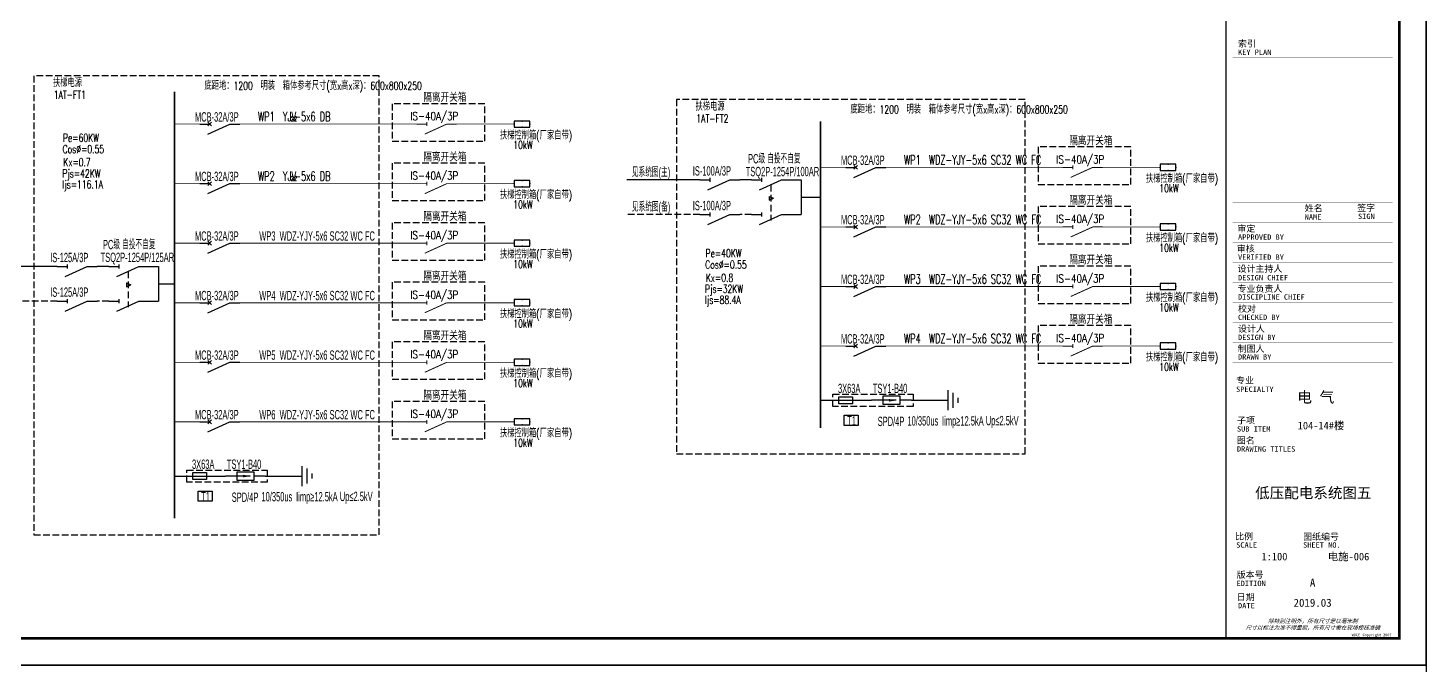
# Model space of a CAD drawing. Extents: x -118086 to 144314, y -110039 to 305761.
# Drawn here: x 58763 to 111184, y -50639 to -26758 of the extents above; entities that cross this region are included whole.
import ezdxf
from ezdxf.enums import TextEntityAlignment as Align

# ---------------------------------------------------------------- set-up
doc = ezdxf.new("R2010")
doc.units = 0
doc.header["$LTSCALE"] = 1000
for name, pattern in [('CONTINOUS', [0]), ('DASH', [0.35, 0.25, -0.1]), ('HIDDEN', [0.375, 0.25, -0.125])]:
    doc.linetypes.add(name, pattern=pattern)
doc.layers.get('0').update_dxf_attribs({"linetype": 'CONTINUOUS'})
doc.layers.get('Defpoints').update_dxf_attribs({"linetype": 'CONTINUOUS'})
for name, color, linetype in [('DIM-箱柜', 3, 'CONTINUOUS'), ('DOTLN', 2, 'DASH'), ('DQ', 7, 'CONTINOUS'), ('EL-1', 4, 'DASH'), ('ELEMENT', 3, 'CONTINUOUS'), ('EQUIP-箱柜', 3, 'CONTINUOUS'), ('SHEET_LINE', 6, 'CONTINUOUS'), ('SIG_TEXT', 7, 'CONTINUOUS'), ('TEL_TEXT', 3, 'CONTINUOUS'), ('TEL_TITLE', 7, 'CONTINUOUS'), ('WIRE-照明', 1, 'CONTINUOUS'), ('字', 7, 'CONTINUOUS')]:
    doc.layers.add(name, color=color, linetype=linetype)
doc.layers.add('内审要求修改2.10', color=6, linetype='CONTINUOUS', plot=False)
doc.layers.get('内审要求修改2.10').off()
doc.styles.add('_COMPLEX', font='ros.shx', dxfattribs={"width": 0.6, "bigfont": 'jd.shx'})
doc.styles.add('_TCH_LABEL', font='COMPLEX', dxfattribs={"bigfont": 'GBCBIG'})
doc.styles.add('_TEL_DIM', font='ROMANS2', dxfattribs={"width": 0.8, "height": 3.5, "bigfont": 'HZDF2'})
doc.styles.add('B', font='ros.shx', dxfattribs={"width": 0.8, "bigfont": 'jd.shx'})
doc.styles.add('DIM_FONT', font='ROMANS', dxfattribs={"bigfont": 'HZTXT'})
doc.styles.add('HZTXT', font='romans.shx', dxfattribs={"bigfont": 'hztxt.shx'})
doc.styles.get("Standard").update_dxf_attribs({"font": 'GBENOR', "bigfont": 'GBCBIG'})
doc.styles.add('华文细黑', font='STXIHEI.TTF')
doc.styles.add('图签信息$0$hwxh', font='STXIHEI.TTF')
doc.styles.add('图签信息$0$华文细黑', font='STXIHEI.TTF', dxfattribs={"height": 10})

# ---------------------------------------------------------------- blocks, each defined once
blk = doc.blocks.new('SADF AGF AERG AER GER')
at = {"layer": 'DIM-箱柜'}
blk.add_lwpolyline([(-462150, -1228514), (-378050, -1228514), (-378050, -1287914), (-462150, -1287914)], close=True, dxfattribs=at)
blk = doc.blocks.new('A$C6873132B')
at = {"layer": 'DIM-箱柜'}
blk.add_blockref('SADF AGF AERG AER GER', (378050, 1287914), dxfattribs=at)
blk = doc.blocks.new('$equip$00001413')
for p, q in [((0.75, 0.6), (-0.75, 0.6)), ((-0.75, 0.6), (-0.75, 0)), ((-0.75, 0), (0.75, 0)), ((0.75, 0), (0.75, 0.6))]:
    blk.add_line(p, q)
for p in [(-0.75, 0.3), (0, 0.6), (0, 0), (0.75, 0.3)]:
    blk.add_point(p)
at = {"style": '_TCH_LABEL', "flags": 9}
blk.add_attdef('A', (0, 0), '', height=0.00002, dxfattribs=at)
blk = doc.blocks.new('$element$00000519')
at = {"const_width": 0.0233}
for points in [[(0, 0), (0, -0.25)], [(0, -1), (0, -0.75), (-0.25, -0.2)], [(-0.05, -0.25), (0.05, -0.25)]]:
    blk.add_lwpolyline(points, dxfattribs=at)
at = {"flags": 9}
blk.add_attdef('S', (0, 0), '', height=0.00000667, dxfattribs=at)
blk = doc.blocks.new('M_M8')
for p, q in [((-0.25, -0.2), (0, -0.75)), ((0.05, -0.25), (-0.05, -0.25))]:
    blk.add_line(p, q)
for points in [[(0, 0), (0, -0.25)], [(0, -0.75), (0, -1)]]:
    blk.add_lwpolyline(points)
at = {"style": 'DIM_FONT', "width": 0.8, "flags": 9}
blk.add_attdef('S', (0.25, -0.5), '', height=0.2, dxfattribs=at)
blk = doc.blocks.new('M_M7')
for p, q in [((-0.25, -0.2), (0, -0.75)), ((-0.047, -0.297), (0.047, -0.203)), ((-0.047, -0.203), (0.047, -0.297))]:
    blk.add_line(p, q)
for points in [[(0, 0), (0, -0.25)], [(0, -0.75), (0, -1)]]:
    blk.add_lwpolyline(points)
at = {"width": 0.8, "flags": 9}
blk.add_attdef('S', (0.25, -0.5), '', height=0.2, dxfattribs=at)
blk = doc.blocks.new('M_M24')
for p, q in [((-0.25, -0.375), (0.25, -0.375)), ((-0.1875, -0.5), (0.1875, -0.5)), ((-0.0625, -0.625), (0.0625, -0.625))]:
    blk.add_line(p, q)
blk.add_lwpolyline([(0, 0), (0, -0.375)])
at = {"width": 0.8, "flags": 9}
blk.add_attdef('S', (0.25, -0.5), '', height=0.2, dxfattribs=at)
blk = doc.blocks.new('M_M17')
for p, q in [((-0.1, -0.717), (-0.1, -0.283)), ((-0.1, -0.283), (0.1, -0.283)), ((0.1, -0.283), (0.1, -0.717)), ((0, -0.383), (0, -0.717)), ((0.1, -0.717), (-0.1, -0.717))]:
    blk.add_line(p, q)
for points in [[(0, 0), (0, -0.283)], [(0, -0.717), (0, -1)]]:
    blk.add_lwpolyline(points)
for points in [[(-0.033, -0.567), (0.033, -0.567), (0, -0.367), (0.033, -0.567)], [(0.033, -0.567), (0, -0.367), (-0.033, -0.567), (0.033, -0.567)], [(0, -0.367), (-0.033, -0.567), (0.033, -0.567), (0, -0.367)]]:
    blk.add_solid(points)
at = {"width": 0.8, "flags": 9}
blk.add_attdef('S', (0.25, -0.5), '', height=0.2, dxfattribs=at)
blk = doc.blocks.new('T1')
at = {"layer": 'DOTLN', "linetype": 'DASH', "elevation": -4260}
blk.add_lwpolyline([(42028, 231032), (45043, 231032), (45043, 230576), (42028, 230576)], close=True, dxfattribs=at)
at = {"layer": 'ELEMENT', "elevation": -4260}
blk.add_lwpolyline([(42254, 230674), (42254, 230934), (42764, 230934), (42764, 230674)], close=True, dxfattribs=at)
at = {"layer": 'TEL_TEXT', "ltscale": 2}
blk.add_lwpolyline([(42449, 230241), (42983, 230241), (42983, 229865), (42449, 229865)], close=True, dxfattribs=at)
at = {"layer": 'WIRE-照明'}
for p, q in [((41567, 230804), (42330, 230804)), ((42330, 230804), (43480, 230804)), ((44980, 230804), (45793, 230804))]:
    blk.add_line(p, q, dxfattribs=at)
at = {"layer": 'ELEMENT', "yscale": 1500, "zscale": 1500}
for name, p, xscale, rotation in [('M_M17', (44980, 230804), -1500, 270), ('M_M24', (45793, 230804), 1500, 90)]:
    blk.add_blockref(name, p, dxfattribs=dict(at, xscale=xscale, rotation=rotation))
at = {"layer": 'TEL_TEXT', "ltscale": 2, "style": '_COMPLEX'}
for s, width, p in [('3X63A      TSY1-B40', 0.5, (42222, 231075)), ('T1', 0.6, (42570, 229861)), ('SPD/4P', 0.6, (43710, 229838)), ('10/350us', 0.6, (44826, 229857)), ('Iimp≥12.5kA', 0.6, (46125, 229858)), ('Up≤2.5kV', 0.6, (47764, 229868))]:
    blk.add_text(s, height=350, dxfattribs=dict(at, width=width)).set_placement(p)
blk = doc.blocks.new('图签信息$0$WDCE Copyright200X')
at = {"const_width": 0.016}
blk.add_lwpolyline([(-10.6, 1.26, 1), (-11.4, 1.26, 1)], format="xyb", close=True, dxfattribs=at)
at = {"style": '图签信息$0$华文细黑'}
for s, p in [('WDCE ', (-11.46, 0.5)), ('     Copyright ', (-3.51, 0.5))]:
    blk.add_text(s, height=1, dxfattribs=at).set_placement(p, align=Align.BOTTOM_RIGHT)
blk.add_text('c', height=0.6, dxfattribs=at).set_placement((-11.04, 1.35), align=Align.MIDDLE_CENTER)
blk.add_attdef('200X', text='', height=1, dxfattribs=at).set_placement((-0.45, 0.5), align=Align.BOTTOM_RIGHT)
blk = doc.blocks.new('图签信息$0$logo2')
h = blk.add_hatch(color=7)
h.paths.add_polyline_path([(19.02, -7.36), (15.84, -7.36), (15.84, -3.97), (18.97, -3.97), (18.97, -4.24), (16.46, -4.24), (16.46, -5.45), (18.81, -5.45), (18.81, -5.69), (16.47, -5.69), (16.47, -7.12), (19.02, -7.12)])
edge = h.paths.add_edge_path()
edge.add_spline(control_points=[(15.26, -4.21), (15.26, -4.21), (15.13, -4.65), (15.13, -4.65), (15.13, -4.65), (14.62, -4.1), (13.73, -4.1), (13.04, -4.1), (12.07, -4.54), (12.08, -5.62), (12.08, -6.49), (12.77, -7.16), (13.73, -7.17), (14.66, -7.17), (15.23, -6.68), (15.23, -6.68), (15.23, -6.68), (15.16, -7.11), (15.16, -7.11), (13.63, -7.7), (11.42, -7.29), (11.41, -5.64), (11.4, -3.72), (14.16, -3.66), (15.26, -4.21)], knot_values=[0, 0, 0, 0, 1, 1, 1, 2, 2, 2, 3, 3, 3, 4, 4, 4, 5, 5, 5, 6, 6, 6, 7, 7, 7, 8, 8, 8, 8], degree=3, periodic=0)
edge = h.paths.add_edge_path(flags=16)
edge.add_spline(control_points=[(10.23, -5.57), (10.23, -5.16), (10.12, -4.83), (9.9, -4.58), (9.63, -4.27), (9.23, -4.12), (8.69, -4.12), (8.69, -4.12), (7.64, -4.12), (7.64, -4.12), (7.64, -4.12), (7.64, -7.1), (7.64, -7.1), (7.64, -7.1), (8.66, -7.1), (8.66, -7.1), (9.13, -7.1), (9.52, -6.93), (9.82, -6.6), (10.09, -6.31), (10.23, -5.96), (10.23, -5.57)], knot_values=[0, 0, 0, 0, 1, 1, 1, 2, 2, 2, 3, 3, 3, 4, 4, 4, 5, 5, 5, 6, 6, 6, 7, 7, 7, 7], degree=3, periodic=0)
edge = h.paths.add_edge_path()
edge.add_spline(control_points=[(10.92, -5.51), (10.92, -5.96), (10.72, -6.37), (10.34, -6.72), (9.92, -7.1), (9.41, -7.29), (8.82, -7.29), (8.82, -7.29), (7.03, -7.29), (7.03, -7.29), (7.03, -7.29), (7.03, -3.92), (7.03, -3.92), (7.03, -3.92), (9.1, -3.92), (9.1, -3.92), (9.59, -3.92), (10.01, -4.06), (10.36, -4.34), (10.73, -4.64), (10.92, -5.03), (10.92, -5.51)], knot_values=[0, 0, 0, 0, 1, 1, 1, 2, 2, 2, 3, 3, 3, 4, 4, 4, 5, 5, 5, 6, 6, 6, 7, 7, 7, 7], degree=3, periodic=0)
at = {"lineweight": 0}
blk.add_lwpolyline([(19.02, -7.36), (15.84, -7.36), (15.84, -3.97), (18.97, -3.97), (18.97, -4.24), (16.46, -4.24), (16.46, -5.45), (18.81, -5.45), (18.81, -5.69), (16.47, -5.69), (16.47, -7.12), (19.02, -7.12), (19.02, -7.36)], dxfattribs=at)
for points, knots in [([(15.26, -4.21), (15.26, -4.21), (15.13, -4.65), (15.13, -4.65), (15.13, -4.65), (14.62, -4.1), (13.73, -4.1), (13.04, -4.1), (12.07, -4.54), (12.08, -5.62), (12.08, -6.49), (12.77, -7.16), (13.73, -7.17), (14.66, -7.17), (15.23, -6.68), (15.23, -6.68), (15.23, -6.68), (15.16, -7.11), (15.16, -7.11), (13.63, -7.7), (11.42, -7.29), (11.41, -5.64), (11.4, -3.72), (14.16, -3.66), (15.26, -4.21)], [0, 0, 0, 0, 1, 1, 1, 2, 2, 2, 3, 3, 3, 4, 4, 4, 5, 5, 5, 6, 6, 6, 7, 7, 7, 8, 8, 8, 8]), ([(10.92, -5.51), (10.92, -5.96), (10.72, -6.37), (10.34, -6.72), (9.92, -7.1), (9.41, -7.29), (8.82, -7.29), (8.82, -7.29), (7.03, -7.29), (7.03, -7.29), (7.03, -7.29), (7.03, -3.92), (7.03, -3.92), (7.03, -3.92), (9.1, -3.92), (9.1, -3.92), (9.59, -3.92), (10.01, -4.06), (10.36, -4.34), (10.73, -4.64), (10.92, -5.03), (10.92, -5.51)], [0, 0, 0, 0, 1, 1, 1, 2, 2, 2, 3, 3, 3, 4, 4, 4, 5, 5, 5, 6, 6, 6, 7, 7, 7, 7]), ([(10.23, -5.57), (10.23, -5.16), (10.12, -4.83), (9.9, -4.58), (9.63, -4.27), (9.23, -4.12), (8.69, -4.12), (8.69, -4.12), (7.64, -4.12), (7.64, -4.12), (7.64, -4.12), (7.64, -7.1), (7.64, -7.1), (7.64, -7.1), (8.66, -7.1), (8.66, -7.1), (9.13, -7.1), (9.52, -6.93), (9.82, -6.6), (10.09, -6.31), (10.23, -5.96), (10.23, -5.57)], [0, 0, 0, 0, 1, 1, 1, 2, 2, 2, 3, 3, 3, 4, 4, 4, 5, 5, 5, 6, 6, 6, 7, 7, 7, 7])]:
    blk.add_open_spline(points, degree=3, knots=knots, dxfattribs=at)
blk = doc.blocks.new('图签信息$0$logo1')
h = blk.add_hatch(color=8)
edge = h.paths.add_edge_path()
edge.add_spline(control_points=[(3.86, -5.21), (3.63, -5.88), (3.39, -6.56), (3.39, -6.56), (3.39, -6.56), (2.5, -3.91), (2.5, -3.91), (2.5, -3.91), (1.8, -3.91), (1.69, -3.91), (2.02, -4.39), (2.95, -7.27), (2.95, -7.27), (2.95, -7.27), (3.44, -7.27), (3.44, -7.27), (3.44, -7.27), (4.03, -5.66), (4.03, -5.66), (4.03, -5.66), (3.86, -5.21), (3.86, -5.21)], knot_values=[0, 0, 0, 0, 1, 1, 1, 2, 2, 2, 3, 3, 3, 4, 4, 4, 5, 5, 5, 6, 6, 6, 7, 7, 7, 7], degree=3, periodic=0)
h = blk.add_hatch(color=7)
edge = h.paths.add_edge_path()
edge.add_spline(control_points=[(6.04, -3.91), (6.09, -4.1), (5.2, -6.56), (5.2, -6.56), (5.2, -6.56), (4.3, -3.91), (4.3, -3.91), (4.3, -3.91), (3.6, -3.91), (3.49, -3.91), (3.82, -4.39), (4.75, -7.27), (4.75, -7.27), (4.75, -7.27), (5.24, -7.27), (5.24, -7.27), (5.24, -7.27), (6.33, -4.3), (6.33, -4.3), (6.33, -4.3), (6.48, -3.91), (6.48, -3.91), (6.48, -3.91), (6.21, -3.91), (6.04, -3.91)], knot_values=[0, 0, 0, 0, 1, 1, 1, 2, 2, 2, 3, 3, 3, 4, 4, 4, 5, 5, 5, 6, 6, 6, 7, 7, 7, 8, 8, 8, 8], degree=3, periodic=0)
at = {"color": 8, "lineweight": 0}
blk.add_open_spline([(3.86, -5.21), (3.63, -5.88), (3.39, -6.56), (3.39, -6.56), (3.39, -6.56), (2.5, -3.91), (2.5, -3.91), (2.5, -3.91), (1.8, -3.91), (1.69, -3.91), (2.02, -4.39), (2.95, -7.27), (2.95, -7.27), (2.95, -7.27), (3.44, -7.27), (3.44, -7.27), (3.44, -7.27), (4.03, -5.66), (4.03, -5.66), (4.03, -5.66), (3.86, -5.21), (3.86, -5.21)], degree=3, knots=[0, 0, 0, 0, 1, 1, 1, 2, 2, 2, 3, 3, 3, 4, 4, 4, 5, 5, 5, 6, 6, 6, 7, 7, 7, 7], dxfattribs=at)
at = {"lineweight": 0}
blk.add_open_spline([(6.04, -3.91), (6.09, -4.1), (5.2, -6.56), (5.2, -6.56), (5.2, -6.56), (4.3, -3.91), (4.3, -3.91), (4.3, -3.91), (3.6, -3.91), (3.49, -3.91), (3.82, -4.39), (4.75, -7.27), (4.75, -7.27), (4.75, -7.27), (5.24, -7.27), (5.24, -7.27), (5.24, -7.27), (6.33, -4.3), (6.33, -4.3), (6.33, -4.3), (6.48, -3.91), (6.48, -3.91), (6.48, -3.91), (6.21, -3.91), (6.04, -3.91)], degree=3, knots=[0, 0, 0, 0, 1, 1, 1, 2, 2, 2, 3, 3, 3, 4, 4, 4, 5, 5, 5, 6, 6, 6, 7, 7, 7, 8, 8, 8, 8], dxfattribs=at)
blk.add_blockref('图签信息$0$logo2', (0, 0))
blk = doc.blocks.new('图签信息$0$时间-logo')
at = {"layer": 'Defpoints', "lineweight": 0}
blk.add_lwpolyline([(0, -23.46), (-21.17, -23.46), (-21.17, 0), (0, 0), (0, -23.46)], dxfattribs=at)
blk.add_blockref('图签信息$0$logo1', (-20.97, 0))
at = {"style": '图签信息$0$hwxh'}
for s, height, p in [('华通设计顾问工程有限公司 ', 1.15, (-19.73, -9.05)), ('WALTON DESIGN & CONSULTING ENGINEERING CO., LTD.', 0.5, (-19.5, -10.1)), ('Address: Building No.3 C-Park, No.135 Xizhimen South Street, ', 0.47, (-19.48, -12.83)), ('地址:北京市西城区西直门南小街135号西派国际3号楼 100035', 0.5, (-19.48, -11.94)), ('电话 Tel：                        （8610）83957395 ', 0.5, (-19.56, -14.91)), ('Xicheng District, Beijing 100035, China ', 0.47, (-16.69, -13.72)), ('传真 Fax：                      （8610）83957590 ', 0.5, (-19.48, -15.8)), ('主页 Web：                      www.WDCE.com ', 0.5, (-19.48, -16.69)), ('资质号 Licence No.：    建筑甲级 A111010265 ', 0.5, (-19.48, -18.47)), ('邮件 E-mail：                    office@WDCE.com ', 0.5, (-19.48, -17.58)), ('   规划甲级 101195', 0.5, (-12.6, -19.36))]:
    blk.add_text(s, height=height, dxfattribs=at).set_placement(p)
blk = doc.blocks.new('图签信息')
at = {"const_width": 0.5}
for points in [[(-65, 574), (-65, 500.5), (0, 500.5), (0, 574)], [(-65, 0), (0, 0), (0, 500.5), (-65, 500.5)]]:
    blk.add_lwpolyline(points, close=True, dxfattribs=at)
at = {"const_width": 0.05}
for points in [[(-65, 566.5), (0, 566.5)], [(-39.14, 566.5), (-39.14, 500.5)], [(-19.1, 566.5), (-19.1, 500.5)], [(-65, 560.5), (0, 560.5)], [(-65, 554.5), (0, 554.5)], [(-65, 548.5), (0, 548.5)], [(-65, 542.5), (0, 542.5)], [(-65, 536.5), (0, 536.5)], [(-65, 530.5), (0, 530.5)], [(-65, 524.5), (0, 524.5)], [(-65, 518.5), (0, 518.5)], [(-65, 512.5), (0, 512.5)], [(-65, 512.5), (0, 512.5)], [(-65, 506.5), (0, 506.5)], [(-65, 500.5), (0, 500.5)], [(-62.5, 450.87), (-2.5, 450.87)], [(-62.5, 440.87), (-2.5, 440.87)], [(-2.5, 407.85), (-2.5, 436.12), (-62.5, 436.12), (-62.5, 407.85)], [(-62.5, 407.85), (-2.5, 407.85)], [(-62.5, 404.92), (-62.5, 227.83)], [(-62.5, 404.92), (-2.5, 404.92)], [(-62.5, 227.83), (-2.5, 227.83), (-2.5, 404.92)], [(-57.5, 338.36), (-7.5, 338.36)], [(-57.5, 288.83), (-7.5, 288.83)], [(-57.5, 234.85), (-7.5, 234.85)], [(-62.5, 227.83), (-2.5, 227.83)], [(-62.5, 217.74), (-2.5, 217.74)], [(-62.5, 103.26), (-2.5, 103.26), (-2.5, 163.26), (-62.5, 163.26), (-62.5, 103.26)], [(-37.5, 163.26), (-37.5, 103.26)], [(-20, 163.26), (-20, 103.26)], [(-62.5, 155.76), (-2.5, 155.76)], [(-62.5, 148.26), (-2.5, 148.26)], [(-62.5, 140.76), (-2.5, 140.76)], [(-62.5, 133.26), (-2.5, 133.26)], [(-62.5, 125.76), (-2.5, 125.76)], [(-62.5, 118.26), (-2.5, 118.26)], [(-62.5, 110.76), (-2.5, 110.76)], [(-62.5, 98.5), (-2.5, 98.5), (-2.5, 10), (-62.5, 10), (-62.5, 98.5)], [(-62.5, 83.5), (-2.5, 83.5)], [(-62.5, 76), (-2.5, 76)], [(-62.5, 40), (-2.5, 40)], [(-37.5, 40), (-37.5, 26)], [(-62.5, 26), (-2.5, 26)], [(-62.5, 18), (-2.5, 18)]]:
    blk.add_lwpolyline(points, dxfattribs=at)
at = {"ltscale": 0.001, "xscale": 2.834689937531525, "yscale": 2.834689937531525, "zscale": 2.834689937531525}
blk.add_blockref('图签信息$0$时间-logo', (-2.5, 404.92), dxfattribs=at)
blk.add_blockref('图签信息$0$WDCE Copyright200X', (-2.5, 0)).add_auto_attribs({'200X': '2007'})
at = {"style": '图签信息$0$华文细黑'}
for s, height, p in [('会签栏', 2.4, (-32.5, 573)), ('COUNTERSIGN', 2, (-32.5, 569.6))]:
    blk.add_text(s, height=height, dxfattribs=at).set_placement(p, align=Align.TOP_CENTER)
for s, height, p in [('签字', 2.4, (-37.22, 564.63)), ('SIGN', 2, (-30.32, 563.88)), ('日期', 2.4, (-17.79, 564.58)), ('DATE', 2, (-10.96, 563.7)), ('总图', 2.4, (-63, 559.5)), ('建筑', 2.4, (-63, 553.5)), ('结构', 2.4, (-63, 547.5)), ('给排水', 2.4, (-63, 541.5)), ('暖通', 2.4, (-63, 535.5)), ('电气', 2.4, (-63, 529.5)), ('景观', 2.4, (-63, 523.5)), ('室内', 2.4, (-63, 517.5)), ('方案', 2.4, (-63, 511.5)), ('绿色', 2.4, (-63, 505.5)), ('项目名称', 2.4, (-60.5, 498)), ('PROJECT NAME', 2, (-60.5, 494.08)), ('设计号', 2.4, (-60.54, 457.48)), ('PROJECT NO.', 2, (-60.5, 453.97)), ('阶段', 2.4, (-60.5, 447.47)), ('STAGE', 2, (-60.5, 443.97)), ('委托方', 2, (-60.9, 434.86)), ('CLIENT', 2, (-60.9, 431.86)), ('设计方', 2, (-60.5, 403.83)), ('DESIGNER', 2, (-60.5, 400.83)), ('KEY PLAN', 2, (-60.5, 220.74)), ('索引', 2.4, (-60.5, 224.14)), ('姓名', 2.4, (-35.5, 162.47)), ('签字', 2.4, (-15.81, 162.57)), ('NAME', 2, (-35.5, 158.96)), ('SIGN', 2, (-15.5, 159.2)), ('审定', 2.4, (-60.73, 154.81)), ('审核', 2.4, (-60.95, 147.29)), ('APPROVED BY', 2, (-60.5, 151.44)), ('VERIFIED BY', 2, (-60.5, 143.91)), ('设计主持人', 2.4, (-60.68, 139.76)), ('专业负责人', 2.4, (-60.67, 132.26)), ('DESIGN CHIEF', 2, (-60.5, 136.19)), ('DISCIPLINE CHIEF', 2, (-60.5, 128.98)), ('校对', 2.4, (-60.5, 124.76)), ('CHECKED BY', 2, (-60.5, 121.37)), ('设计人', 2.4, (-60.5, 117.26)), ('制图人', 2.4, (-60.61, 109.76)), ('DESIGN BY', 2, (-60.5, 113.83)), ('DRAWN BY', 2, (-60.5, 106.5)), ('SPECIALTY', 2, (-61.23, 94.38)), ('专业', 2.4, (-61.23, 97.93)), ('SUB ITEM', 2, (-60.88, 79.5)), ('子项', 2.4, (-60.88, 82.92)), ('图名', 2.4, (-60.91, 75.41)), ('DRAWING TITLES', 2, (-60.91, 72)), ('比例', 2.4, (-61.56, 39.42)), ('图纸编号', 2.4, (-36.1, 39.32)), ('SCALE', 2, (-61.19, 36)), ('SHEET NO.', 2, (-36.1, 36)), ('版本号', 2.4, (-61, 25.03)), ('EDITION', 2, (-61.06, 21.61)), ('日期', 2.4, (-61, 16.68)), ('DATE', 2, (-60.5, 13.26))]:
    blk.add_text(s, height=height, dxfattribs=at).set_placement(p, align=Align.TOP_LEFT)
for s, p in [('SITE PLAN', (-40.06, 557.7)), ('ARCHITECTURE', (-40.06, 552.7)), ('STRUCTURE', (-40.06, 546.7)), ('WATER', (-40.06, 540.7)), ('VENTILATION', (-40.06, 534.7)), ('ELECTRIC', (-40.14, 528.89)), ('LANDSCAPE', (-40.14, 522.89)), ('INTERIORS', (-40.14, 516.89)), ('PLAN', (-40.14, 510.89)), ('GREEN', (-40.14, 504.89))]:
    blk.add_text(s, height=1.5, dxfattribs=at).set_placement(p, align=Align.TOP_RIGHT)
at = {"color": 4, "style": '图签信息$0$华文细黑', "width": 0.75}
for s, p in [('通州区台湖镇104、109地块', (-32.5, 480.78)), ('F3其他类多功能用地项目', (-32.5, 470.91))]:
    blk.add_text(s, height=4.5, dxfattribs=at).set_placement(p, align=Align.CENTER)
at = {"color": 4, "style": '图签信息$0$华文细黑'}
for s, p in [('A', (-32.53, 19.4)), ('2019.03', (-32.53, 11.84))]:
    blk.add_text(s, height=3, dxfattribs=at).set_placement(p, align=Align.CENTER)
at = {"style": '图签信息$0$华文细黑', "oblique": 20}
for s, p in [('除特别注明外，所有尺寸是以毫米制', (-32.5, 6.5)), ('尺寸以标注为准不得量取，所有尺寸需在现场校核准确', (-32.5, 4))]:
    blk.add_text(s, height=1.5, dxfattribs=at).set_placement(p, align=Align.MIDDLE_CENTER)
at = {"color": 4, "ltscale": 0.001, "char_height": 3, "width": 58.4895, "style": '图签信息$0$华文细黑'}
for s, insert, attachment_point in [('通17-03', (-40.06, 455.51), 4), ('施工图', (-40.06, 445.51), 4), ('北京光谷科技园\\P开发建设有限公司', (-32.9, 419.71), 5)]:
    blk.add_mtext(s, dxfattribs=dict(at, insert=insert, attachment_point=attachment_point))
blk = doc.blocks.new('图签-A1')
at = {"color": 2}
blk.add_blockref('图签信息', (0, 0), dxfattribs=at)

msp = doc.modelspace()

# ---------------------------------------------------------------- linework, layer by layer
at = {"layer": 'DOTLN', "linetype": 'DASH'}
for points in [[(58981, -45756), (71929, -45756), (71929, -28556), (58981, -28556)], [(72415, -30998), (75897, -30998), (75897, -29596), (72415, -29596)], [(83076, -42723), (96150, -42723), (96150, -29445), (83076, -29445)], [(96637, -32621), (100119, -32621), (100119, -31219), (96637, -31219)], [(72415, -33230), (75897, -33230), (75897, -31828), (72415, -31828)], [(96637, -34853), (100119, -34853), (100119, -33451), (96637, -33451)], [(72415, -35463), (75898, -35463), (75898, -34061), (72415, -34061)], [(96637, -37086), (100119, -37086), (100119, -35684), (96637, -35684)], [(72415, -37695), (75898, -37695), (75898, -36293), (72415, -36293)], [(96637, -39318), (100119, -39318), (100119, -37916), (96637, -37916)], [(72415, -39928), (75898, -39928), (75898, -38526), (72415, -38526)], [(72415, -42160), (75898, -42160), (75898, -40758), (72415, -40758)]]:
    msp.add_lwpolyline(points, close=True, dxfattribs=at)
at = {"layer": 'TEL_TITLE'}
msp.add_lwpolyline([(27084, -50639), (111184, -50639), (111184, 8761), (27084, 8761)], close=True, dxfattribs=at)
at = {"layer": 'TEL_TITLE', "const_width": 100}
msp.add_lwpolyline([(29584, -49639), (110184, -49639), (110184, 7761), (29584, 7761)], close=True, dxfattribs=at)
at = {"layer": 'WIRE-照明'}
for p, q in [((83950, -32456), (81216, -32456)), ((85891, -32456), (85450, -32456)), ((87391, -32456), (87751, -32456)), ((87751, -32456), (87751, -33755)), ((86552, -33070), (86552, -33217)), ((86552, -33070), (86712, -33144)), ((86552, -33217), (86712, -33144)), ((87751, -33106), (88480, -33106)), ((87387, -33755), (87751, -33755)), ((59855, -35703), (57122, -35703)), ((61796, -35703), (61355, -35703)), ((63296, -35703), (63656, -35703)), ((63656, -35703), (63656, -37002)), ((62457, -36317), (62457, -36464)), ((62457, -36317), (62617, -36391)), ((62457, -36464), (62617, -36391)), ((63656, -36353), (64259, -36353)), ((63292, -37002), (63656, -37002))]:
    msp.add_line(p, q, dxfattribs=at)
at = {"layer": 'WIRE-照明', "linetype": 'HIDDEN'}
for p, q in [((86614, -32639), (86614, -33974)), ((62519, -35886), (62519, -37221))]:
    msp.add_line(p, q, dxfattribs=at)
at = {"layer": 'WIRE-照明', "linetype": 'DASH'}
for p, q in [((83950, -33755), (81216, -33755)), ((85891, -33755), (85450, -33755)), ((59855, -37002), (57122, -37002)), ((61796, -37002), (61355, -37002))]:
    msp.add_line(p, q, dxfattribs=at)
at = {"layer": 'WIRE-照明', "const_width": 60}
for points in [[(64259, -29145), (64259, -45143)], [(88480, -30258), (88480, -41751)]]:
    msp.add_lwpolyline(points, dxfattribs=at)
at = {"layer": 'WIRE-照明', "linetype": 'Continuous', "const_width": 30}
for points in [[(64259, -30361), (65204, -30361)], [(66329, -30361), (73341, -30361)], [(74841, -30361), (76998, -30361)], [(88480, -31984), (89425, -31984)], [(90550, -31984), (97562, -31984)], [(99062, -31984), (101220, -31984)], [(64259, -32594), (65204, -32594)], [(66329, -32594), (73341, -32594)], [(74841, -32594), (76998, -32594)], [(88480, -34217), (89425, -34217)], [(90550, -34217), (97562, -34217)], [(99062, -34217), (101220, -34217)], [(64259, -34826), (65204, -34826)], [(66329, -34826), (73341, -34826)], [(74841, -34826), (76998, -34826)], [(88480, -36449), (89425, -36449)], [(90550, -36449), (97562, -36449)], [(99062, -36449), (101220, -36449)], [(64259, -37059), (65204, -37059)], [(66329, -37059), (73341, -37059)], [(74841, -37059), (76998, -37059)], [(88480, -38682), (89425, -38682)], [(90550, -38682), (97562, -38682)], [(99062, -38682), (101220, -38682)], [(64259, -39291), (65204, -39291)], [(66329, -39291), (73341, -39291)], [(74841, -39291), (76998, -39291)], [(64259, -41524), (65204, -41524)], [(66329, -41524), (73341, -41523)], [(74841, -41523), (76998, -41523)]]:
    msp.add_lwpolyline(points, dxfattribs=at)

# ---------------------------------------------------------------- block references
at = {"layer": 'DIM-箱柜'}
for p in [(489234, 1237275), (489234, 1177875)]:
    msp.add_blockref('SADF AGF AERG AER GER', p, dxfattribs=at)
at = {"layer": 'DQ', "xscale": 1500, "yscale": 1500, "zscale": 1500, "rotation": 90}
for p in [(83953, -32456), (85891, -32456), (83950, -33755), (85891, -33755), (59859, -35703), (61796, -35703), (59855, -37002), (61796, -37002)]:
    msp.add_blockref('M_M8', p, dxfattribs=at)
at = {"layer": 'EL-1'}
for p in [(46914, -271519), (22692, -274361)]:
    msp.add_blockref('T1', p, dxfattribs=at)
at = {"layer": 'ELEMENT', "xscale": 1500, "yscale": 1500, "zscale": 1500, "rotation": 90}
for name, p in [('M_M7', (65204, -30361)), ('$element$00000519', (73341, -30361)), ('M_M7', (89425, -31984)), ('$element$00000519', (97562, -31984)), ('$element$00000519', (73341, -32594)), ('M_M7', (65204, -32594)), ('M_M7', (89425, -34217)), ('$element$00000519', (97562, -34217)), ('M_M7', (65204, -34826)), ('$element$00000519', (73341, -34826)), ('M_M7', (89425, -36449)), ('$element$00000519', (97562, -36449)), ('M_M7', (65204, -37059)), ('$element$00000519', (73341, -37059)), ('M_M7', (89425, -38682)), ('$element$00000519', (97562, -38682)), ('M_M7', (65204, -39291)), ('$element$00000519', (73341, -39291)), ('M_M7', (65204, -41524)), ('$element$00000519', (73341, -41523))]:
    msp.add_blockref(name, p, dxfattribs=at)
at = {"layer": 'EQUIP-箱柜', "xscale": 385.7142857313156, "yscale": 385.7142857313156, "zscale": 385.7142857313156}
for p in [(77288, -30477), (101509, -32100), (77288, -32709), (101509, -34332), (77288, -34942), (101509, -36565), (77288, -37174), (101509, -38797), (77288, -39407), (77288, -41639)]:
    msp.add_blockref('$equip$00001413', p, dxfattribs=at)
at = {"layer": 'SHEET_LINE', "color": 6, "xscale": 100, "yscale": 100, "zscale": 100}
msp.add_blockref('图签-A1', (110184, -49639), dxfattribs=at)
at = {"layer": '内审要求修改2.10'}
for p in [(111184, -50639), (111184, -110039)]:
    msp.add_blockref('A$C6873132B', p, dxfattribs=at)

# ---------------------------------------------------------------- texts
at = {"layer": 'EQUIP-箱柜', "color": 0, "style": '_TEL_DIM', "width": 0.7}
for s, p in [('扶梯电源', (59697, -28968)), ('底距地：1200  明装  箱体参考尺寸(宽x高x深)：600x800x250', (65381, -29074)), ('1AT-FT1', (59728, -29411)), ('扶梯电源', (83792, -29858)), ('底距地：1200  明装  箱体参考尺寸(宽x高x深)：600x800x250', (89603, -29963)), ('1AT-FT2', (83823, -30300)), ('Pe=60KW', (60075, -31026)), ('扶梯控制箱(厂家自带)', (76458, -30936)), ('Cos%%C=0.55', (60061, -31449)), ('10kW', (76960, -31293)), ('Kx=0.7', (60087, -31940)), ('Pjs=42KW', (60052, -32361)), ('Ijs=116.1A', (60052, -32772)), ('扶梯控制箱(厂家自带)', (100679, -32559)), ('扶梯控制箱(厂家自带)', (76458, -33169)), ('10kW', (101181, -32916)), ('10kW', (76960, -33525)), ('扶梯控制箱(厂家自带)', (100679, -34792)), ('扶梯控制箱(厂家自带)', (76458, -35401)), ('Pe=40KW', (84170, -35355)), ('10kW', (101181, -35149)), ('10kW', (76960, -35758)), ('Cos%%C=0.55', (84156, -35779)), ('Kx=0.8', (84182, -36270)), ('Pjs=32KW', (84147, -36690)), ('扶梯控制箱(厂家自带)', (100679, -37024)), ('Ijs=88.4A', (84147, -37102)), ('10kW', (101181, -37381)), ('扶梯控制箱(厂家自带)', (76458, -37634)), ('10kW', (76960, -37990)), ('扶梯控制箱(厂家自带)', (100679, -39257)), ('10kW', (101182, -39614)), ('扶梯控制箱(厂家自带)', (76458, -39866)), ('10kW', (76960, -40223)), ('扶梯控制箱(厂家自带)', (76458, -42099)), ('10kW', (76960, -42455))]:
    msp.add_text(s, height=300, dxfattribs=at).set_placement(p)
at = {"layer": 'EQUIP-箱柜', "color": 0, "style": '_TEL_DIM', "width": 0.8}
for p in [(73997, -30211), (98218, -31834), (73997, -32444), (98218, -34067), (73997, -34676), (98218, -36299), (73997, -36909), (98218, -38532), (73997, -39141), (73997, -41374)]:
    msp.add_text('IS-40A/3P', height=300, dxfattribs=at).set_placement(p, align=Align.CENTER)
at = {"layer": 'SIG_TEXT', "color": 0, "style": 'HZTXT', "width": 0.8}
for p in [(73585, -29524), (97806, -31147), (73585, -31756), (97806, -33380), (73585, -33989), (97806, -35612), (73585, -36221), (97806, -37845), (73585, -38454), (73585, -40686)]:
    msp.add_text('隔离开关箱', height=300, dxfattribs=at).set_placement(p)
at = {"layer": 'TEL_TEXT', "ltscale": 2, "style": '_COMPLEX'}
for s, width, p in [('MCB-32A/3P', 0.6, (65024, -30266)), ('见系统图(主)', 0.55, (81408, -32340)), ('MCB-32A/3P', 0.6, (89245, -31889)), ('MCB-32A/3P', 0.6, (65024, -32498)), ('见系统图(备)', 0.55, (81408, -33641)), ('MCB-32A/3P', 0.6, (89245, -34121)), ('MCB-32A/3P', 0.6, (65024, -34731)), ('WP3  WDZ-YJY-5x6 SC32 WC FC', 0.6, (67435, -34731)), ('MCB-32A/3P', 0.6, (89245, -36354)), ('MCB-32A/3P', 0.6, (65024, -36963)), ('WP4  WDZ-YJY-5x6 SC32 WC FC', 0.6, (67435, -36963)), ('MCB-32A/3P', 0.6, (89245, -38586)), ('MCB-32A/3P', 0.6, (65024, -39196)), ('WP5  WDZ-YJY-5x6 SC32 WC FC', 0.6, (67435, -39196)), ('MCB-32A/3P', 0.6, (65024, -41428)), ('WP6  WDZ-YJY-5x6 SC32 WC FC', 0.6, (67435, -41428))]:
    msp.add_text(s, height=350, dxfattribs=dict(at, width=width)).set_placement(p)
at = {"layer": 'TEL_TEXT', "style": '_TEL_DIM', "width": 0.64}
for s, height, p in [('WP1  YJV', 350, (67391, -30257)), ('22', 175, (68619, -30257)), ('-5x6 DB', 350, (68751, -30257)), ('WP1  WDZ-YJY-5x6 SC32 WC FC', 350, (91612, -31880)), ('WP2  YJV', 350, (67391, -32490)), ('22', 175, (68619, -32490)), ('-5x6 DB', 350, (68751, -32490)), ('WP2  WDZ-YJY-5x6 SC32 WC FC', 350, (91613, -34113)), ('WP3  WDZ-YJY-5x6 SC32 WC FC', 350, (91613, -36345)), ('WP4  WDZ-YJY-5x6 SC32 WC FC', 350, (91613, -38578))]:
    msp.add_text(s, height=height, dxfattribs=at).set_placement(p)
at = {"layer": 'TEL_TEXT', "linetype": 'Continuous', "style": 'B', "width": 0.55}
for s, p in [('PC级 自投不自复', (85764, -31835)), ('IS-100A/3P', (83691, -32290)), ('TSQ2P-1254P/100AR', (85676, -32314)), ('IS-100A/3P', (83691, -33589)), ('PC级 自投不自复', (61576, -35052)), ('IS-125A/3P', (59596, -35537)), ('TSQ2P-1254P/125AR', (61488, -35531)), ('IS-125A/3P', (59596, -36836))]:
    msp.add_text(s, height=350, dxfattribs=at).set_placement(p)
at = {"layer": '字', "style": '华文细黑'}
for s, height, p in [('电 气', 407.8, (106352, -40801)), ('104-14#楼', 285.4, (106373, -41805)), ('1:100', 285.4, (105015, -46716)), ('电施-006', 285.4, (107502, -46716))]:
    msp.add_text(s, height=height, dxfattribs=at).set_placement(p)
at = {"layer": '字', "insert": (106958, -44209), "char_height": 400, "width": 78154.16, "attachment_point": 5, "style": '华文细黑'}
msp.add_mtext('低压配电系统图五', dxfattribs=at)

doc.saveas('drawing.dxf')
